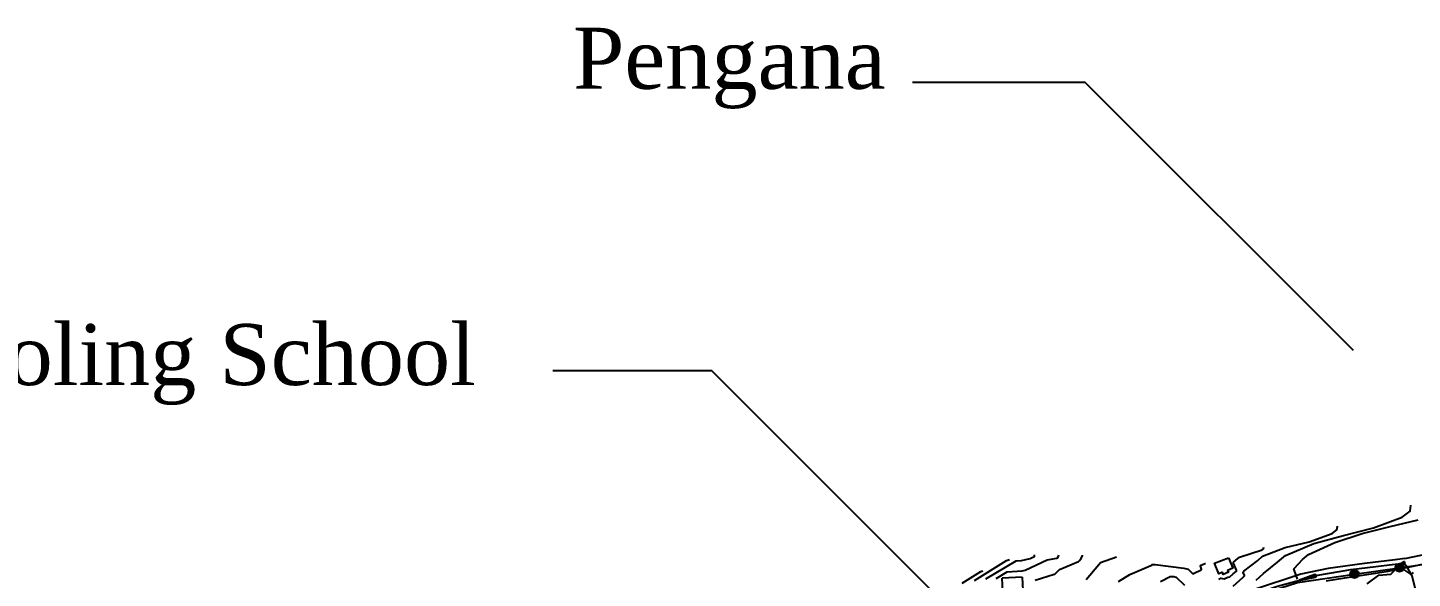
# Model space of a CAD drawing. Extents: x 13365 to 36625, y 86498 to 171760.
# Drawn here: x 14321 to 15454, y 88294 to 88745 of the extents above; entities that cross this region are included whole.
import ezdxf

# ---------------------------------------------------------------- set-up
doc = ezdxf.new("R2010")
doc.units = 0
doc.header["$LTSCALE"] = 5
doc.header["$MEASUREMENT"] = 0
doc.linetypes.add('A_CONTINUOUS_LINE', pattern=[0])
doc.layers.get('0').update_dxf_attribs({"linetype": 'A_CONTINUOUS_LINE'})
for name, color, linetype in [('Agricultural', 40, 'Continuous'), ('CONTOUR', 255, 'Continuous'), ('EXISTING BUILDING', 21, 'A_CONTINUOUS_LINE'), ('EXISTING ROAD', 25, 'A_CONTINUOUS_LINE'), ('TELECOM', 94, 'A_CONTINUOUS_LINE'), ('text', 7, 'Continuous')]:
    doc.layers.add(name, color=color, linetype=linetype)

# ---------------------------------------------------------------- blocks, each defined once
blk = doc.blocks.new('S038')
at = {"color": 0}
for p, q in [((-0.5, 0), (0, 0.5)), ((-0.5, 0), (-0.48, 0.13)), ((-0.48, -0.13), (-0.5, 0)), ((0, -0.5), (-0.5, 0)), ((-0.5, 0), (0.5, 0)), ((-0.48, -0.13), (0.13, 0.48)), ((-0.48, 0.13), (-0.43, 0.25)), ((0.13, -0.48), (-0.48, 0.13)), ((-0.48, 0.13), (0.48, 0.13)), ((0.25, 0.43), (-0.43, -0.25)), ((-0.43, 0.25), (-0.35, 0.35)), ((0.43, 0.25), (-0.43, 0.25)), ((-0.43, 0.25), (0.25, -0.43)), ((-0.35, 0.35), (-0.25, 0.43)), ((-0.35, -0.35), (0.35, 0.35)), ((0.35, -0.35), (-0.35, 0.35)), ((-0.35, 0.35), (0.35, 0.35)), ((-0.35, -0.35), (-0.35, 0.35)), ((-0.25, 0.43), (-0.13, 0.48)), ((0.43, -0.25), (-0.25, 0.43)), ((-0.25, 0.43), (-0.25, -0.43)), ((-0.25, -0.43), (0.43, 0.25)), ((-0.13, 0.48), (0, 0.5)), ((-0.13, -0.48), (-0.13, 0.48)), ((-0.13, 0.48), (0.48, -0.13)), ((0.48, 0.13), (-0.13, -0.48)), ((0, 0.5), (0.13, 0.48)), ((0.5, 0), (0, 0.5)), ((0, 0.5), (0, -0.5)), ((0, -0.5), (0.5, 0)), ((0.13, 0.48), (0.25, 0.43)), ((0.13, 0.48), (0.13, -0.48)), ((0.25, 0.43), (0.35, 0.35)), ((0.25, -0.43), (0.25, 0.43)), ((0.35, 0.35), (0.43, 0.25)), ((0.35, 0.35), (0.35, -0.35)), ((0.43, 0.25), (0.48, 0.13)), ((0.48, 0.13), (0.5, 0)), ((0.5, 0), (0.48, -0.13)), ((-0.43, -0.25), (-0.48, -0.13)), ((0.48, -0.13), (-0.48, -0.13)), ((-0.35, -0.35), (-0.43, -0.25)), ((-0.43, -0.25), (0.43, -0.25)), ((-0.25, -0.43), (-0.35, -0.35)), ((0.35, -0.35), (-0.35, -0.35)), ((-0.13, -0.48), (-0.25, -0.43)), ((0, -0.5), (-0.13, -0.48)), ((0.13, -0.48), (0, -0.5)), ((0.25, -0.43), (0.13, -0.48)), ((0.35, -0.35), (0.25, -0.43)), ((0.43, -0.25), (0.35, -0.35)), ((0.48, -0.13), (0.43, -0.25))]:
    blk.add_line(p, q, dxfattribs=at)

msp = doc.modelspace()

# ---------------------------------------------------------------- linework, layer by layer
at = {"layer": 'Agricultural', "linetype": 'Continuous'}
msp.add_lwpolyline([(15383, 88291.6), (15398.3, 88294.2), (15416.4, 88296.8), (15433.9, 88299.7), (15453, 88303.6), (15471.9, 88307.5)], dxfattribs=at)
at = {"layer": 'CONTOUR', "color": 252, "linetype": 'A_CONTINUOUS_LINE'}
for points in [[(15325.9, 88292.2), (15331.8, 88297.7), (15343.2, 88307), (15349.8, 88312.6), (15373, 88322.3), (15397.3, 88328.8), (15421.7, 88335), (15445.2, 88344), (15451.8, 88348.7), (15451.9, 88349), (15452.4, 88353.4), (15452.4, 88353.8)], [(15144.8, 88292.4), (15160.4, 88297.1), (15161.1, 88297.3), (15164.9, 88301), (15180.4, 88307.6), (15181, 88308.1), (15182.6, 88310), (15183.8, 88312.4), (15183.8, 88312.8)]]:
    msp.add_lwpolyline(points, dxfattribs=at)
at = {"layer": 'CONTOUR', "color": 33, "linetype": 'A_CONTINUOUS_LINE'}
for points in [[(15359.5, 88293), (15356.8, 88300.8), (15356.7, 88301.5), (15357.1, 88302.2), (15363.8, 88309.3), (15368.6, 88313.3), (15390.1, 88323.2), (15412.4, 88330.4), (15435.3, 88336.1), (15458.2, 88341.6)], [(15306.9, 88287.4), (15315.1, 88294.7), (15316.2, 88295.7), (15316.3, 88295.8), (15316.2, 88296), (15315.1, 88298.5), (15315.1, 88298.7), (15315.8, 88299.7), (15327.1, 88308.5), (15331, 88311.8), (15349.6, 88319.1), (15369.1, 88323.8), (15387.9, 88330.6), (15391.8, 88333.4), (15391.9, 88333.6), (15392.2, 88336.2), (15392.2, 88336.4)], [(15295.3, 88292.9), (15296.8, 88293.9), (15299.6, 88293.4), (15302.7, 88294.6), (15304.3, 88295), (15307, 88297.4), (15309.6, 88299.7), (15309.7, 88300), (15309.7, 88300.5), (15307.1, 88306.3), (15307.1, 88306.8), (15307.3, 88307.1), (15310.9, 88310), (15312.2, 88311.1), (15330.6, 88317.1), (15331.9, 88318), (15331.9, 88318.1), (15332, 88318.9), (15332, 88319)], [(15095.3, 88292), (15121.4, 88308.3), (15124, 88309.1)], [(15104.5, 88293.3), (15129.4, 88308.1), (15133.8, 88308.4), (15140.9, 88310.1), (15143.1, 88311.2), (15144.1, 88311.4), (15144.2, 88311.4), (15144.2, 88311.4), (15144.3, 88311.6), (15144.5, 88313.1)], [(15113, 88293.7), (15122.1, 88299.1), (15134.2, 88299.8), (15136.7, 88300.4), (15154.8, 88308.9), (15162.7, 88310.2), (15163.3, 88310.5), (15163.3, 88310.6), (15164, 88312), (15164.2, 88312.9)], [(15186.7, 88292.8), (15196.9, 88305.1), (15198.3, 88306.7), (15211.6, 88311.4)], [(15213.2, 88291.3), (15222.3, 88296.9), (15239.6, 88304.4), (15240.4, 88304.6), (15240.8, 88305), (15241.3, 88305.2), (15243, 88305.1), (15266.5, 88302), (15270.2, 88301.2), (15273.6, 88297.7), (15273.9, 88297.6), (15274.5, 88297.7), (15280.7, 88300.7), (15281.1, 88301.1), (15281.1, 88301.4), (15280.1, 88304.1), (15280.2, 88304.3), (15280.4, 88304.5), (15284.1, 88306), (15284.4, 88306)], [(15416.5, 88289.2), (15426.1, 88296.4), (15435.9, 88297.1), (15441.6, 88303.1), (15441.6, 88304.9), (15441.6, 88305), (15441.9, 88305.2), (15445.4, 88306.7), (15446.9, 88307.5), (15447.1, 88307.4), (15447.1, 88307.3), (15447.1, 88306), (15444.3, 88303.1), (15444.2, 88302.8), (15444.6, 88302.1), (15452.1, 88297.3), (15452.8, 88297.1), (15453, 88297.2), (15454.5, 88298.6)], [(15085.1, 88289.7), (15100.6, 88299.4), (15102.2, 88299.9)], [(15247.5, 88291.1), (15255.5, 88295.4), (15258.5, 88295.2), (15260.4, 88294.7), (15267, 88288.3)], [(15359.7, 88291.6), (15374.3, 88294.7), (15375.1, 88296.1), (15373.8, 88296.9), (15361.2, 88292.3)]]:
    msp.add_lwpolyline(points, dxfattribs=at)
at = {"layer": 'EXISTING BUILDING', "linetype": 'A_CONTINUOUS_LINE'}
for p, q in [((15134.4, 88294.8), (15117.8, 88294)), ((15134.4, 88294.8), (15134.9, 88283.8)), ((15118.4, 88283), (15117.8, 88294))]:
    msp.add_line(p, q, dxfattribs=at)
for points in [[(15298.2, 88298.7), (15295.1, 88297.5), (15291.7, 88306.2), (15303.2, 88310.7)], [(15303.2, 88310.7), (15306.6, 88302), (15302.4, 88300.3), (15303.1, 88298.7), (15298.9, 88297), (15298.2, 88298.7)]]:
    msp.add_lwpolyline(points, dxfattribs=at)
at = {"layer": 'EXISTING ROAD', "linetype": 'A_CONTINUOUS_LINE'}
for p, q in [((15446.9, 88306.2), (15448.9, 88304.1)), ((15447.5, 88310), (15467.1, 88314.1))]:
    msp.add_line(p, q, dxfattribs=at)
for points in [[(15447.5, 88310), (15439.5, 88308.9), (15414.4, 88305.8), (15384.7, 88301.7), (15362.2, 88297.1), (15322.9, 88284.1), (15295.9, 88275.5), (15256.4, 88270.6), (15239.2, 88271.9), (15221.8, 88273), (15202.7, 88269.8), (15179.2, 88266.6), (15157.6, 88266.5), (15134, 88261.2), (15118.3, 88258.5), (15102.8, 88253.4), (15096.1, 88249.9)], [(15210.2, 88174.4), (15216.2, 88180.4), (15222.4, 88187.5), (15230.1, 88200.2), (15236, 88210.6), (15248.2, 88234), (15251.1, 88244.6), (15254.3, 88258.6), (15255.1, 88265.5), (15257.7, 88267.4), (15267, 88268.2), (15280.9, 88269.6), (15297.6, 88272.2), (15314.4, 88277.7), (15343.2, 88287.5), (15376.3, 88296.5), (15403.2, 88301.1), (15423.7, 88303.6), (15437, 88305.1), (15446.9, 88306.2)], [(15490, 88253.1), (15479.2, 88250.4), (15473, 88251.9), (15467.4, 88255.8), (15460.3, 88269), (15457.3, 88280.4), (15453.5, 88295.8), (15448.9, 88304.1)]]:
    msp.add_lwpolyline(points, dxfattribs=at)
at = {"layer": 'TELECOM', "linetype": 'A_CONTINUOUS_LINE'}
msp.add_lwpolyline([(15064.2, 88209.5), (15099.7, 88207.8), (15134.7, 88218.3), (15168.7, 88229.2), (15208.4, 88241.9), (15246.5, 88254), (15283, 88265.8), (15323, 88278.7), (15359.5, 88290.3), (15406.2, 88297.3), (15443.1, 88302.5), (15481.7, 88308)], dxfattribs=at)
at = {"layer": 'text', "linetype": 'Continuous'}
for p, q in [((15185.8, 88699.8), (15044.5, 88699.8)), ((15405.3, 88480.3), (15185.8, 88699.8)), ((14880.3, 88463.7), (14750.3, 88463.7)), ((15177, 88167), (14880.3, 88463.7))]:
    msp.add_line(p, q, dxfattribs=at)

# ---------------------------------------------------------------- block references
at = {"layer": 'TELECOM', "xscale": 6.75, "yscale": 6.75, "zscale": 6.75, "rotation": 270}
for p in [(15443.1, 88302.5), (15443.1, 88302.5), (15406.2, 88297.3), (15406.2, 88297.3)]:
    msp.add_blockref('S038', p, dxfattribs=at)

# ---------------------------------------------------------------- texts
at = {"layer": 'text', "linetype": 'Continuous', "char_height": 50, "attachment_point": 1}
for s, insert, width in [('{\\fTimes New Roman|b0|i0|c0|p18;Pengana}', (14766.8, 88744.7), 488.824), ('{\\fTimes New Roman|b0|i0|c0|p18;Wangdichholing School}', (13955.2, 88502.1), 749.176)]:
    msp.add_mtext(s, dxfattribs=dict(at, insert=insert, width=width))

doc.saveas('drawing.dxf')
